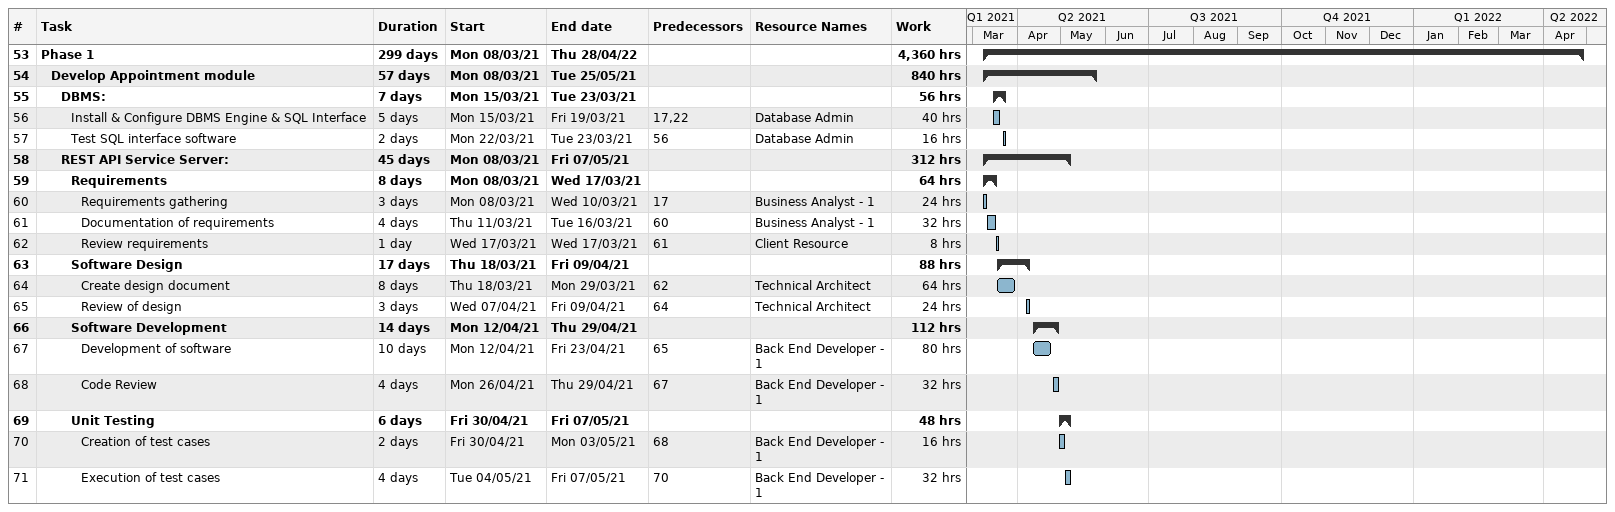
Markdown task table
| ID | Level | Task | Duration | Start | Finish | Predecessors | Resources | Work (h) |
|---|---|---|---|---|---|---|---|---|
| 53 | 1 | **Phase 1** | 299d | 2021-03-08 | 2022-04-28 |  |  | 4360 |
| 54 | 2 | **Develop Appointment module** | 57d | 2021-03-08 | 2021-05-25 |  |  | 840 |
| 55 | 3 | **DBMS:** | 7d | 2021-03-15 | 2021-03-23 |  |  | 56 |
| 56 | 4 | Install & Configure DBMS Engine & SQL Interface | 5d | 2021-03-15 | 2021-03-19 | 17, 22 | Database Admin | 40 |
| 57 | 4 | Test SQL interface software | 2d | 2021-03-22 | 2021-03-23 | 56 | Database Admin | 16 |
| 58 | 3 | **REST API Service Server:** | 45d | 2021-03-08 | 2021-05-07 |  |  | 312 |
| 59 | 4 | **Requirements** | 8d | 2021-03-08 | 2021-03-17 |  |  | 64 |
| 60 | 5 | Requirements gathering | 3d | 2021-03-08 | 2021-03-10 | 17 | Business Analyst - 1 | 24 |
| 61 | 5 | Documentation of requirements | 4d | 2021-03-11 | 2021-03-16 | 60 | Business Analyst - 1 | 32 |
| 62 | 5 | Review requirements | 1d | 2021-03-17 | 2021-03-17 | 61 | Client Resource | 8 |
| 63 | 4 | **Software Design** | 17d | 2021-03-18 | 2021-04-09 |  |  | 88 |
| 64 | 5 | Create design document | 8d | 2021-03-18 | 2021-03-29 | 62 | Technical Architect | 64 |
| 65 | 5 | Review of design | 3d | 2021-04-07 | 2021-04-09 | 64 | Technical Architect | 24 |
| 66 | 4 | **Software Development** | 14d | 2021-04-12 | 2021-04-29 |  |  | 112 |
| 67 | 5 | Development of software | 10d | 2021-04-12 | 2021-04-23 | 65 | Back End Developer - 1 | 80 |
| 68 | 5 | Code Review | 4d | 2021-04-26 | 2021-04-29 | 67 | Back End Developer - 1 | 32 |
| 69 | 4 | **Unit Testing** | 6d | 2021-04-30 | 2021-05-07 |  |  | 48 |
| 70 | 5 | Creation of test cases | 2d | 2021-04-30 | 2021-05-03 | 68 | Back End Developer - 1 | 16 |
| 71 | 5 | Execution of test cases | 4d | 2021-05-04 | 2021-05-07 | 70 | Back End Developer - 1 | 32 |
